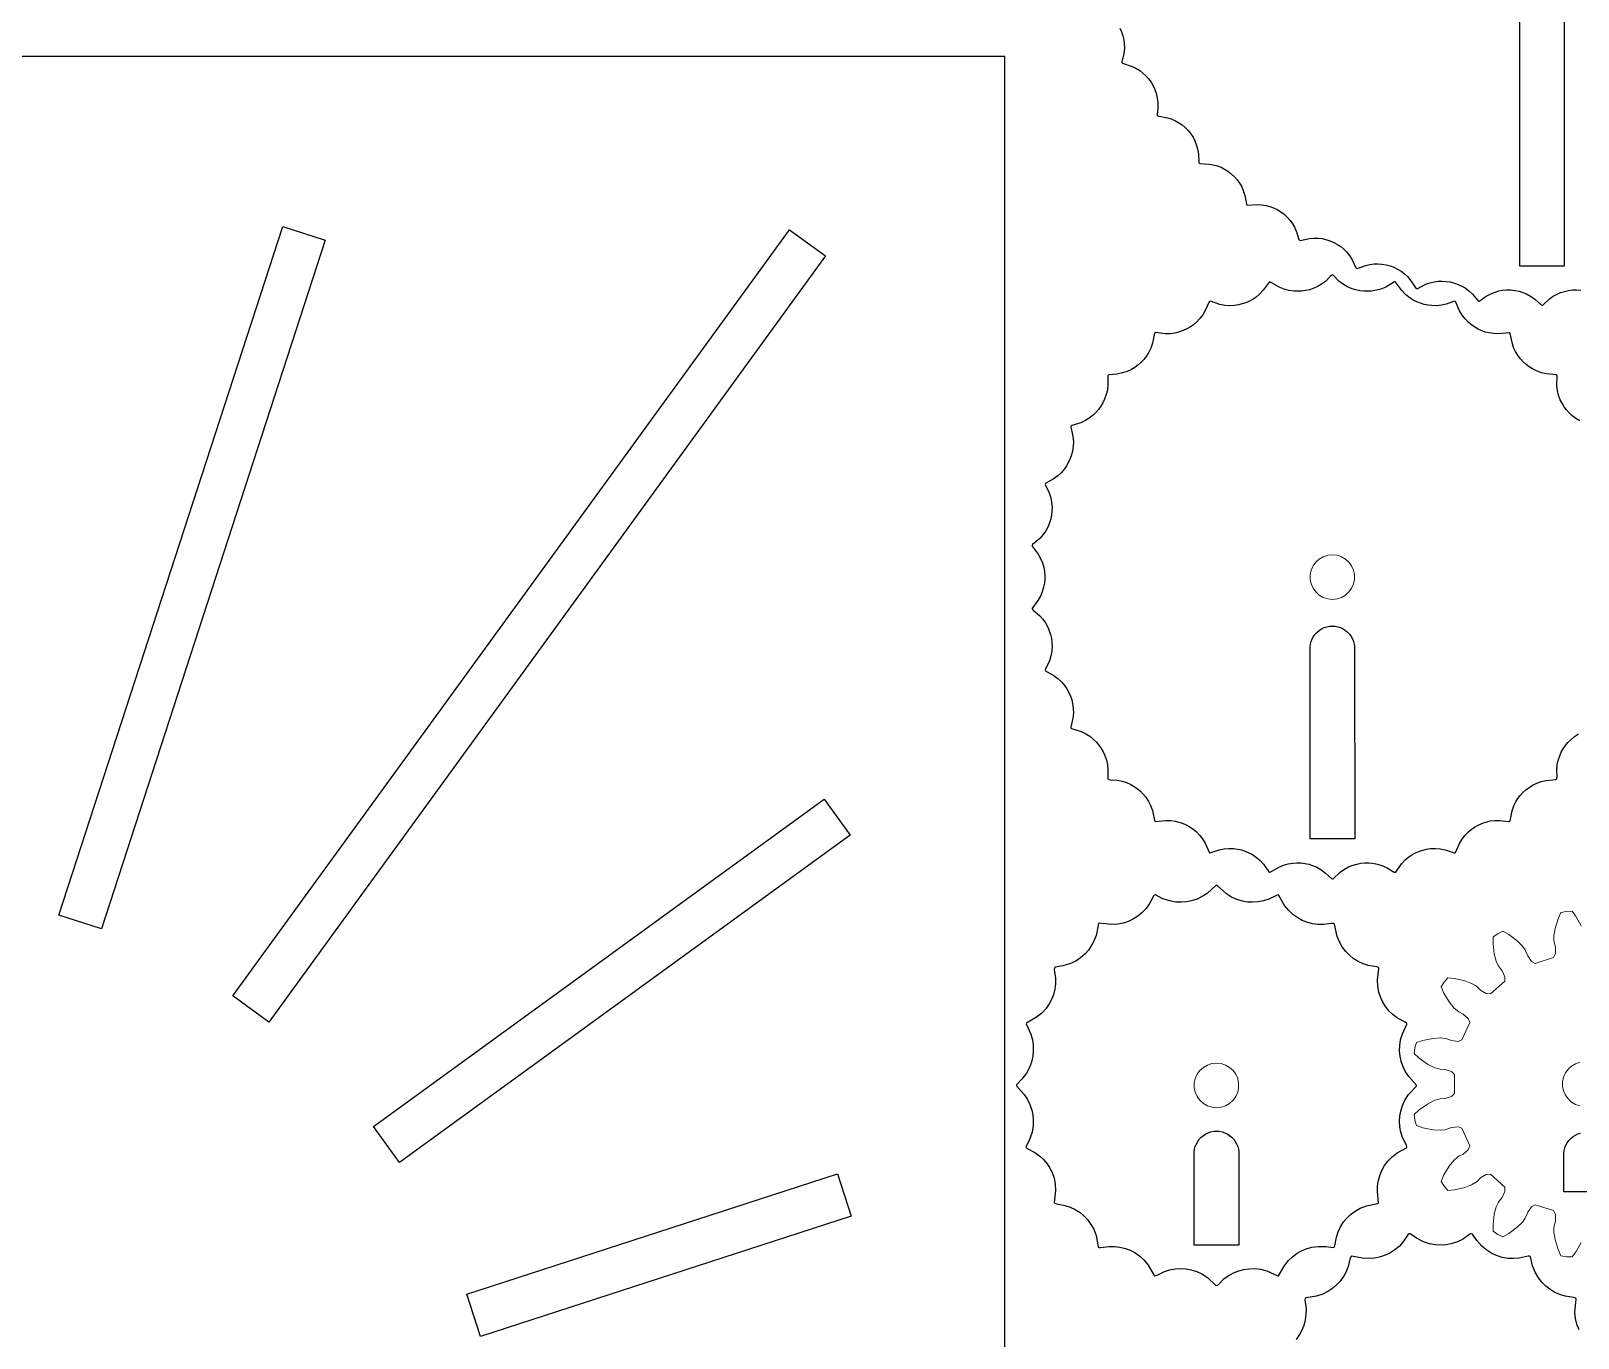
# Model space of a CAD drawing. Header units: centimetres. Extents: x 1 to 101, y 0 to 92.
# Drawn here: x 23.02 to 50.8, y 19.2 to 42.67 of the extents above; entities that cross this region are included whole.
import ezdxf

# ---------------------------------------------------------------- set-up
doc = ezdxf.new("R2010")
doc.units = ezdxf.units.CM
doc.layers.get('0').update_dxf_attribs({"lineweight": 25, "true_color": 0xffffff})
doc.layers.add('OpenJsCad', color=7, linetype='Continuous', lineweight=5, true_color=0xffffff)

msp = doc.modelspace()

# ---------------------------------------------------------------- linework, layer by layer
for p, q in [((49.75, 38.446), (49.751, 45.152)), ((50.549, 45.152), (50.55, 38.446)), ((42.571, 42.719), (42.601, 42.65)), ((42.601, 42.65), (42.625, 42.58)), ((42.625, 42.58), (42.641, 42.51)), ((42.641, 42.51), (42.651, 42.442)), ((42.645, 42.265), (42.61, 42.112)), ((42.653, 42.357), (42.645, 42.265)), ((42.651, 42.442), (42.653, 42.357)), ((40.508, 42.211), (0.508, 42.211)), ((40.508, 12.211), (40.508, 42.211)), ((42.61, 42.112), (42.613, 42.097)), ((42.613, 42.097), (42.622, 42.087)), ((42.622, 42.087), (42.791, 42.031)), ((42.791, 42.031), (42.859, 41.999)), ((42.859, 41.999), (42.931, 41.955)), ((42.931, 41.955), (42.985, 41.913)), ((42.985, 41.913), (43.038, 41.864)), ((43.038, 41.864), (43.087, 41.808)), ((43.087, 41.808), (43.131, 41.748)), ((43.131, 41.748), (43.169, 41.684)), ((43.169, 41.684), (43.2, 41.617)), ((43.2, 41.617), (43.224, 41.55)), ((43.224, 41.55), (43.244, 41.463)), ((43.244, 41.463), (43.254, 41.382)), ((43.252, 41.28), (43.241, 41.167)), ((43.241, 41.167), (43.244, 41.152)), ((43.244, 41.152), (43.253, 41.143)), ((43.254, 41.382), (43.252, 41.28)), ((43.253, 41.143), (43.424, 41.11)), ((43.424, 41.11), (43.495, 41.088)), ((43.495, 41.088), (43.572, 41.054)), ((43.572, 41.054), (43.631, 41.021)), ((43.631, 41.021), (43.69, 40.98)), ((43.69, 40.98), (43.746, 40.932)), ((43.746, 40.932), (43.798, 40.879)), ((43.798, 40.879), (43.845, 40.82)), ((43.845, 40.82), (43.885, 40.759)), ((43.885, 40.759), (43.918, 40.695)), ((43.918, 40.695), (43.944, 40.632)), ((43.944, 40.632), (43.968, 40.551)), ((43.968, 40.551), (43.983, 40.461)), ((43.983, 40.461), (43.99, 40.307)), ((43.99, 40.307), (43.996, 40.294)), ((43.996, 40.294), (44.008, 40.287)), ((44.008, 40.287), (44.172, 40.279)), ((44.172, 40.279), (44.244, 40.267)), ((44.244, 40.267), (44.325, 40.245)), ((44.325, 40.245), (44.388, 40.22)), ((44.388, 40.22), (44.451, 40.188)), ((44.451, 40.188), (44.513, 40.149)), ((44.513, 40.149), (44.572, 40.103)), ((44.572, 40.103), (44.627, 40.052)), ((44.627, 40.052), (44.675, 39.997)), ((44.675, 39.997), (44.718, 39.938)), ((44.718, 39.938), (44.753, 39.879)), ((44.753, 39.879), (44.788, 39.802)), ((44.788, 39.802), (44.816, 39.713)), ((44.816, 39.713), (44.843, 39.557)), ((44.843, 39.557), (44.85, 39.544)), ((44.85, 39.544), (44.862, 39.538)), ((44.862, 39.538), (45.039, 39.551)), ((45.039, 39.551), (45.114, 39.548)), ((45.114, 39.548), (45.198, 39.534)), ((45.198, 39.534), (45.264, 39.517)), ((45.264, 39.517), (45.331, 39.492)), ((45.331, 39.492), (45.397, 39.46)), ((45.397, 39.46), (45.461, 39.421)), ((45.461, 39.421), (45.521, 39.376)), ((45.521, 39.376), (45.575, 39.326)), ((45.575, 39.326), (45.623, 39.274)), ((45.623, 39.274), (45.664, 39.219)), ((45.664, 39.219), (45.707, 39.147)), ((23.527, 26.796), (27.544, 39.16)), ((28.305, 38.913), (24.288, 26.549)), ((26.65, 25.345), (36.642, 39.099)), ((27.544, 39.16), (28.305, 38.913)), ((36.642, 39.099), (37.29, 38.628)), ((45.707, 39.147), (45.744, 39.064)), ((45.744, 39.064), (45.786, 38.925)), ((45.786, 38.925), (45.795, 38.913)), ((45.795, 38.913), (45.807, 38.907)), ((45.807, 38.907), (45.976, 38.942)), ((45.976, 38.942), (46.05, 38.949)), ((46.05, 38.949), (46.134, 38.948)), ((46.134, 38.948), (46.202, 38.94)), ((46.202, 38.94), (46.271, 38.925)), ((46.271, 38.925), (46.341, 38.902)), ((46.341, 38.902), (46.41, 38.873)), ((37.29, 38.628), (27.297, 24.875)), ((46.41, 38.873), (46.476, 38.837)), ((46.476, 38.837), (46.537, 38.796)), ((46.537, 38.796), (46.592, 38.75)), ((46.592, 38.75), (46.64, 38.702)), ((46.64, 38.702), (46.693, 38.636)), ((46.693, 38.636), (46.742, 38.558)), ((46.742, 38.558), (46.807, 38.417)), ((46.807, 38.417), (46.818, 38.408)), ((46.818, 38.408), (46.832, 38.405)), ((46.832, 38.405), (46.986, 38.46)), ((46.986, 38.46), (47.057, 38.477)), ((47.057, 38.477), (47.139, 38.487)), ((47.139, 38.487), (47.207, 38.489)), ((47.207, 38.489), (47.277, 38.484)), ((47.277, 38.484), (47.35, 38.472)), ((47.35, 38.472), (47.422, 38.452)), ((47.422, 38.452), (47.492, 38.426)), ((47.492, 38.426), (47.558, 38.394)), ((47.558, 38.394), (47.62, 38.356)), ((47.62, 38.356), (47.675, 38.315)), ((50.55, 38.446), (49.75, 38.446)), ((45.251, 38.159), (45.145, 38.012)), ((45.263, 38.164), (45.251, 38.159)), ((45.277, 38.161), (45.263, 38.164)), ((45.434, 38.068), (45.277, 38.161)), ((45.521, 38.033), (45.434, 38.068)), ((46.12, 38.079), (46.04, 38.044)), ((46.19, 38.12), (46.12, 38.079)), ((46.261, 38.173), (46.19, 38.12)), ((46.349, 38.258), (46.261, 38.173)), ((46.379, 38.281), (46.349, 38.258)), ((46.392, 38.281), (46.379, 38.281)), ((46.405, 38.275), (46.392, 38.281)), ((46.505, 38.179), (46.405, 38.275)), ((46.589, 38.116), (46.505, 38.179)), ((46.66, 38.076), (46.589, 38.116)), ((46.741, 38.041), (46.66, 38.076)), ((47.344, 38.071), (47.259, 38.035)), ((47.503, 38.163), (47.344, 38.071)), ((47.516, 38.163), (47.503, 38.163)), ((47.527, 38.155), (47.516, 38.163)), ((47.632, 38.007), (47.527, 38.155)), ((47.675, 38.315), (47.737, 38.257)), ((47.737, 38.257), (47.797, 38.185)), ((47.797, 38.185), (47.883, 38.051)), ((47.883, 38.051), (47.895, 38.042)), ((47.908, 38.041), (48.065, 38.12)), ((48.065, 38.12), (48.135, 38.145)), ((48.135, 38.145), (48.217, 38.165)), ((48.217, 38.165), (48.285, 38.174)), ((48.285, 38.174), (48.357, 38.177)), ((48.357, 38.177), (48.43, 38.173)), ((48.43, 38.173), (48.504, 38.162)), ((48.504, 38.162), (48.577, 38.143)), ((48.577, 38.143), (48.646, 38.119)), ((48.646, 38.119), (48.711, 38.088)), ((48.711, 38.088), (48.769, 38.054)), ((48.769, 38.054), (48.837, 38.004)), ((44.173, 37.806), (44.106, 37.649)), ((44.184, 37.814), (44.173, 37.806)), ((44.198, 37.815), (44.184, 37.814)), ((44.365, 37.759), (44.198, 37.815)), ((44.836, 37.79), (44.768, 37.767)), ((44.901, 37.819), (44.836, 37.79)), ((44.962, 37.853), (44.901, 37.819)), ((45.017, 37.891), (44.962, 37.853)), ((45.081, 37.944), (45.017, 37.891)), ((45.145, 38.012), (45.081, 37.944)), ((45.603, 38.011), (45.521, 38.033)), ((45.692, 37.997), (45.603, 38.011)), ((45.762, 37.994), (45.692, 37.997)), ((45.834, 37.997), (45.762, 37.994)), ((45.905, 38.007), (45.834, 37.997)), ((45.974, 38.022), (45.905, 38.007)), ((46.04, 38.044), (45.974, 38.022)), ((46.807, 38.02), (46.741, 38.041)), ((46.877, 38.005), (46.807, 38.02)), ((46.948, 37.996), (46.877, 38.005)), ((47.019, 37.994), (46.948, 37.996)), ((47.09, 37.998), (47.019, 37.994)), ((47.178, 38.013), (47.09, 37.998)), ((47.259, 38.035), (47.178, 38.013)), ((47.697, 37.939), (47.632, 38.007)), ((47.762, 37.886), (47.697, 37.939)), ((47.838, 37.837), (47.762, 37.886)), ((47.901, 37.805), (47.838, 37.837)), ((47.895, 38.042), (47.908, 38.041)), ((47.967, 37.779), (47.901, 37.805)), ((48.036, 37.758), (47.967, 37.779)), ((48.545, 37.807), (48.429, 37.765)), ((48.582, 37.815), (48.545, 37.807)), ((48.594, 37.811), (48.582, 37.815)), ((48.604, 37.8), (48.594, 37.811)), ((48.67, 37.644), (48.604, 37.8)), ((48.837, 38.004), (48.903, 37.941)), ((48.903, 37.941), (48.996, 37.828)), ((48.996, 37.828), (49.009, 37.82)), ((49.009, 37.82), (49.023, 37.819)), ((49.023, 37.819), (49.057, 37.839)), ((49.057, 37.839), (49.15, 37.907)), ((49.15, 37.907), (49.229, 37.95)), ((49.229, 37.95), (49.307, 37.981)), ((49.307, 37.981), (49.373, 38)), ((49.373, 38), (49.443, 38.013)), ((49.443, 38.013), (49.516, 38.019)), ((49.516, 38.019), (49.59, 38.018)), ((49.59, 38.018), (49.665, 38.011)), ((49.665, 38.011), (49.737, 37.996)), ((49.737, 37.996), (49.806, 37.975)), ((49.806, 37.975), (49.869, 37.949)), ((49.869, 37.949), (49.944, 37.909)), ((49.944, 37.909), (50.019, 37.855)), ((50.019, 37.855), (50.134, 37.75)), ((50.163, 37.748), (50.287, 37.861)), ((50.287, 37.861), (50.348, 37.904)), ((50.348, 37.904), (50.421, 37.945)), ((50.421, 37.945), (50.484, 37.971)), ((50.484, 37.971), (50.552, 37.993)), ((50.552, 37.993), (50.623, 38.009)), ((50.623, 38.009), (50.698, 38.018)), ((50.698, 38.018), (50.772, 38.019)), ((50.772, 38.019), (50.846, 38.014)), ((44.01, 37.505), (43.948, 37.441)), ((44.06, 37.571), (44.01, 37.505)), ((44.106, 37.649), (44.06, 37.571)), ((44.456, 37.741), (44.365, 37.759)), ((44.54, 37.735), (44.456, 37.741)), ((44.629, 37.739), (44.54, 37.735)), ((44.699, 37.75), (44.629, 37.739)), ((44.768, 37.767), (44.699, 37.75)), ((48.106, 37.744), (48.036, 37.758)), ((48.175, 37.737), (48.106, 37.744)), ((48.263, 37.736), (48.175, 37.737)), ((48.343, 37.745), (48.263, 37.736)), ((48.429, 37.765), (48.343, 37.745)), ((48.717, 37.565), (48.67, 37.644)), ((48.768, 37.499), (48.717, 37.565)), ((48.831, 37.435), (48.768, 37.499)), ((50.134, 37.75), (50.15, 37.745)), ((50.15, 37.745), (50.163, 37.748)), ((43.196, 37.24), (43.159, 37.063)), ((43.205, 37.249), (43.196, 37.24)), ((43.219, 37.252), (43.205, 37.249)), ((43.384, 37.232), (43.219, 37.252)), ((43.476, 37.233), (43.384, 37.232)), ((43.558, 37.243), (43.476, 37.233)), ((43.644, 37.264), (43.558, 37.243)), ((43.71, 37.288), (43.644, 37.264)), ((43.775, 37.318), (43.71, 37.288)), ((43.837, 37.354), (43.775, 37.318)), ((43.895, 37.395), (43.837, 37.354)), ((43.948, 37.441), (43.895, 37.395)), ((48.885, 37.39), (48.831, 37.435)), ((48.944, 37.349), (48.885, 37.39)), ((49.006, 37.314), (48.944, 37.349)), ((49.071, 37.285), (49.006, 37.314)), ((49.137, 37.262), (49.071, 37.285)), ((49.202, 37.246), (49.137, 37.262)), ((49.285, 37.234), (49.202, 37.246)), ((49.378, 37.231), (49.285, 37.234)), ((49.561, 37.251), (49.378, 37.231)), ((49.573, 37.246), (49.561, 37.251)), ((49.581, 37.234), (49.573, 37.246)), ((49.612, 37.073), (49.581, 37.234)), ((43.129, 36.976), (43.092, 36.901)), ((43.159, 37.063), (43.129, 36.976)), ((49.64, 36.988), (49.612, 37.073)), ((49.674, 36.913), (49.64, 36.988)), ((42.897, 36.671), (42.84, 36.629)), ((42.951, 36.718), (42.897, 36.671)), ((43.001, 36.77), (42.951, 36.718)), ((43.044, 36.825), (43.001, 36.77)), ((43.092, 36.901), (43.044, 36.825)), ((49.721, 36.837), (49.674, 36.913)), ((49.763, 36.782), (49.721, 36.837)), ((49.811, 36.729), (49.763, 36.782)), ((49.864, 36.681), (49.811, 36.729)), ((49.921, 36.637), (49.864, 36.681)), ((42.361, 36.49), (42.355, 36.479)), ((42.355, 36.479), (42.357, 36.309)), ((42.373, 36.497), (42.361, 36.49)), ((42.519, 36.509), (42.373, 36.497)), ((42.622, 36.529), (42.519, 36.509)), ((42.7, 36.556), (42.622, 36.529)), ((42.78, 36.593), (42.7, 36.556)), ((42.84, 36.629), (42.78, 36.593)), ((49.98, 36.6), (49.921, 36.637)), ((50.061, 36.561), (49.98, 36.6)), ((50.139, 36.533), (50.061, 36.561)), ((50.228, 36.513), (50.139, 36.533)), ((50.406, 36.495), (50.228, 36.513)), ((50.415, 36.486), (50.406, 36.495)), ((50.42, 36.472), (50.415, 36.486)), ((50.417, 36.303), (50.42, 36.472)), ((42.328, 36.139), (42.298, 36.055)), ((42.347, 36.219), (42.328, 36.139)), ((42.357, 36.309), (42.347, 36.219)), ((50.428, 36.212), (50.417, 36.303)), ((50.447, 36.132), (50.428, 36.212)), ((50.478, 36.048), (50.447, 36.132)), ((42.19, 35.872), (42.143, 35.818)), ((42.232, 35.931), (42.19, 35.872)), ((42.269, 35.992), (42.232, 35.931)), ((42.298, 36.055), (42.269, 35.992)), ((50.509, 35.985), (50.478, 36.048)), ((50.546, 35.923), (50.509, 35.985)), ((50.588, 35.866), (50.546, 35.923)), ((50.636, 35.812), (50.588, 35.866)), ((41.697, 35.576), (41.692, 35.564)), ((41.692, 35.564), (41.73, 35.389)), ((41.708, 35.585), (41.697, 35.576)), ((41.869, 35.634), (41.708, 35.585)), ((41.952, 35.672), (41.869, 35.634)), ((42.023, 35.715), (41.952, 35.672)), ((42.093, 35.77), (42.023, 35.715)), ((42.143, 35.818), (42.093, 35.77)), ((50.686, 35.764), (50.636, 35.812)), ((50.757, 35.711), (50.686, 35.764)), ((50.828, 35.668), (50.757, 35.711)), ((41.73, 35.389), (41.738, 35.297)), ((41.738, 35.297), (41.735, 35.214)), ((41.705, 35.057), (41.681, 34.99)), ((41.722, 35.125), (41.705, 35.057)), ((41.735, 35.214), (41.722, 35.125)), ((41.518, 34.738), (41.458, 34.683)), ((41.576, 34.805), (41.518, 34.738)), ((41.616, 34.863), (41.576, 34.805)), ((41.652, 34.924), (41.616, 34.863)), ((41.681, 34.99), (41.652, 34.924)), ((41.234, 34.54), (41.233, 34.527)), ((41.233, 34.527), (41.303, 34.374)), ((41.243, 34.551), (41.234, 34.54)), ((41.372, 34.621), (41.243, 34.551)), ((41.458, 34.683), (41.372, 34.621)), ((41.303, 34.374), (41.331, 34.288)), ((41.331, 34.288), (41.347, 34.207)), ((41.347, 34.207), (41.354, 34.119)), ((41.33, 33.908), (41.309, 33.839)), ((41.344, 33.978), (41.33, 33.908)), ((41.352, 34.049), (41.344, 33.978)), ((41.354, 34.119), (41.352, 34.049)), ((41.194, 33.627), (41.134, 33.558)), ((41.241, 33.695), (41.194, 33.627)), ((41.283, 33.774), (41.241, 33.695)), ((41.309, 33.839), (41.283, 33.774)), ((41.006, 33.447), (40.999, 33.434)), ((40.999, 33.434), (40.999, 33.422)), ((40.999, 33.422), (41.104, 33.278)), ((41.134, 33.558), (41.006, 33.447)), ((41.104, 33.278), (41.149, 33.197)), ((41.149, 33.197), (41.181, 33.121)), ((41.181, 33.121), (41.205, 33.035)), ((41.205, 33.035), (41.217, 32.966)), ((41.223, 32.823), (41.216, 32.752)), ((41.217, 32.966), (41.223, 32.894)), ((41.223, 32.894), (41.223, 32.823)), ((41.145, 32.522), (41.1, 32.444)), ((41.178, 32.598), (41.145, 32.522)), ((41.203, 32.683), (41.178, 32.598)), ((41.216, 32.752), (41.203, 32.683)), ((41.002, 32.314), (40.999, 32.304)), ((40.999, 32.304), (41, 32.292)), ((41, 32.292), (41.018, 32.27)), ((41.1, 32.444), (41.002, 32.314)), ((41.018, 32.27), (41.127, 32.177)), ((41.127, 32.177), (41.188, 32.11)), ((41.188, 32.11), (41.235, 32.043)), ((41.235, 32.043), (41.278, 31.965)), ((41.278, 31.965), (41.305, 31.901)), ((46.194, 31.935), (46.24, 31.956)), ((46.24, 31.956), (46.287, 31.971)), ((46.287, 31.971), (46.337, 31.981)), ((46.337, 31.981), (46.387, 31.984)), ((46.387, 31.984), (46.437, 31.981)), ((46.437, 31.981), (46.486, 31.971)), ((46.486, 31.971), (46.534, 31.956)), ((46.534, 31.956), (46.58, 31.935)), ((41.305, 31.901), (41.327, 31.833)), ((41.327, 31.833), (41.342, 31.763)), ((41.342, 31.763), (41.351, 31.692)), ((41.351, 31.692), (41.354, 31.622)), ((45.994, 31.659), (46.006, 31.708)), ((46.006, 31.708), (46.025, 31.754)), ((46.025, 31.754), (46.049, 31.798)), ((46.049, 31.798), (46.079, 31.839)), ((46.079, 31.839), (46.113, 31.876)), ((46.113, 31.876), (46.152, 31.908)), ((46.152, 31.908), (46.194, 31.935)), ((46.58, 31.935), (46.622, 31.908)), ((46.622, 31.908), (46.661, 31.876)), ((46.661, 31.876), (46.695, 31.839)), ((46.695, 31.839), (46.725, 31.798)), ((46.725, 31.798), (46.749, 31.754)), ((46.749, 31.754), (46.767, 31.708)), ((46.767, 31.708), (46.78, 31.659)), ((41.333, 31.451), (41.306, 31.363)), ((41.348, 31.533), (41.333, 31.451)), ((41.354, 31.622), (41.348, 31.533)), ((45.987, 28.164), (45.988, 31.609)), ((45.988, 31.609), (45.994, 31.659)), ((46.78, 31.659), (46.786, 31.609)), ((46.786, 31.609), (46.787, 28.164)), ((41.235, 31.209), (41.233, 31.194)), ((41.233, 31.194), (41.238, 31.182)), ((41.306, 31.363), (41.235, 31.209)), ((41.238, 31.182), (41.392, 31.094)), ((41.392, 31.094), (41.465, 31.04)), ((41.465, 31.04), (41.525, 30.983)), ((41.525, 30.983), (41.583, 30.914)), ((41.583, 30.914), (41.622, 30.856)), ((41.622, 30.856), (41.656, 30.794)), ((41.656, 30.794), (41.685, 30.728)), ((41.685, 30.728), (41.708, 30.66)), ((41.708, 30.66), (41.724, 30.593)), ((41.724, 30.593), (41.736, 30.504)), ((41.728, 30.332), (41.691, 30.171)), ((41.737, 30.422), (41.728, 30.332)), ((41.736, 30.504), (41.737, 30.422)), ((41.691, 30.171), (41.693, 30.157)), ((41.693, 30.157), (41.702, 30.147)), ((41.702, 30.147), (41.876, 30.092)), ((41.876, 30.092), (41.96, 30.052)), ((41.96, 30.052), (42.031, 30.007)), ((42.031, 30.007), (42.101, 29.951)), ((50.666, 29.945), (50.736, 30.003)), ((50.736, 30.003), (50.807, 30.048)), ((42.101, 29.951), (42.151, 29.902)), ((42.151, 29.902), (42.197, 29.847)), ((42.197, 29.847), (42.238, 29.788)), ((42.238, 29.788), (42.273, 29.726)), ((42.273, 29.726), (42.302, 29.663)), ((50.468, 29.656), (50.496, 29.719)), ((50.496, 29.719), (50.53, 29.781)), ((50.53, 29.781), (50.571, 29.84)), ((50.571, 29.84), (50.616, 29.895)), ((50.616, 29.895), (50.666, 29.945)), ((42.302, 29.663), (42.331, 29.58)), ((42.331, 29.58), (42.348, 29.5)), ((42.348, 29.5), (42.357, 29.395)), ((50.416, 29.405), (50.424, 29.493)), ((50.424, 29.493), (50.44, 29.572)), ((50.44, 29.572), (50.468, 29.656)), ((42.357, 29.395), (42.353, 29.257)), ((42.353, 29.257), (42.357, 29.243)), ((42.357, 29.243), (42.366, 29.234)), ((42.366, 29.234), (42.395, 29.227)), ((42.395, 29.227), (42.526, 29.218)), ((42.526, 29.218), (42.612, 29.201)), ((42.612, 29.201), (42.689, 29.177)), ((42.689, 29.177), (42.769, 29.141)), ((49.977, 29.126), (50.057, 29.166)), ((50.057, 29.166), (50.135, 29.194)), ((50.135, 29.194), (50.225, 29.215)), ((50.225, 29.215), (50.395, 29.23)), ((50.395, 29.23), (50.409, 29.235)), ((50.409, 29.235), (50.417, 29.245)), ((50.42, 29.283), (50.416, 29.405)), ((50.417, 29.245), (50.42, 29.283)), ((42.769, 29.141), (42.829, 29.106)), ((42.829, 29.106), (42.887, 29.065)), ((42.887, 29.065), (42.942, 29.019)), ((42.942, 29.019), (42.992, 28.968)), ((42.992, 28.968), (43.037, 28.913)), ((43.037, 28.913), (43.086, 28.837)), ((49.683, 28.831), (49.718, 28.887)), ((49.718, 28.887), (49.76, 28.943)), ((49.76, 28.943), (49.808, 28.996)), ((49.808, 28.996), (49.861, 29.045)), ((49.861, 29.045), (49.917, 29.088)), ((49.917, 29.088), (49.977, 29.126)), ((29.172, 23), (37.262, 28.878)), ((37.262, 28.878), (37.732, 28.231)), ((43.086, 28.837), (43.124, 28.762)), ((43.124, 28.762), (43.156, 28.674)), ((43.156, 28.674), (43.192, 28.495)), ((49.578, 28.489), (49.615, 28.668)), ((49.615, 28.668), (49.646, 28.755)), ((49.646, 28.755), (49.683, 28.831)), ((43.192, 28.495), (43.2, 28.483)), ((43.2, 28.483), (43.211, 28.477)), ((43.211, 28.477), (43.392, 28.497)), ((43.392, 28.497), (43.484, 28.495)), ((43.484, 28.495), (43.567, 28.483)), ((43.567, 28.483), (43.632, 28.467)), ((43.632, 28.467), (43.698, 28.445)), ((43.698, 28.445), (43.763, 28.416)), ((43.763, 28.416), (43.826, 28.381)), ((43.826, 28.381), (43.885, 28.341)), ((43.885, 28.341), (43.939, 28.296)), ((48.828, 28.29), (48.881, 28.335)), ((48.881, 28.335), (48.94, 28.376)), ((48.94, 28.376), (49.002, 28.412)), ((49.002, 28.412), (49.067, 28.442)), ((49.067, 28.442), (49.133, 28.465)), ((49.133, 28.465), (49.219, 28.486)), ((49.219, 28.486), (49.301, 28.496)), ((49.301, 28.496), (49.392, 28.496)), ((49.392, 28.496), (49.555, 28.476)), ((49.555, 28.476), (49.569, 28.479)), ((49.569, 28.479), (49.578, 28.489)), ((37.732, 28.231), (29.642, 22.353)), ((43.939, 28.296), (44.002, 28.232)), ((44.002, 28.232), (44.054, 28.166)), ((44.054, 28.166), (44.102, 28.087)), ((44.102, 28.087), (44.172, 27.924)), ((46.787, 28.164), (45.987, 28.164)), ((48.597, 27.919), (48.669, 28.081)), ((48.669, 28.081), (48.715, 28.16)), ((48.715, 28.16), (48.766, 28.226)), ((48.766, 28.226), (48.828, 28.29)), ((44.172, 27.924), (44.182, 27.915)), ((44.182, 27.915), (44.195, 27.912)), ((44.195, 27.912), (44.357, 27.967)), ((44.357, 27.967), (44.446, 27.985)), ((44.446, 27.985), (44.528, 27.992)), ((44.528, 27.992), (44.617, 27.99)), ((44.617, 27.99), (44.686, 27.981)), ((44.686, 27.981), (44.756, 27.965)), ((44.756, 27.965), (44.824, 27.943)), ((44.824, 27.943), (44.89, 27.915)), ((44.89, 27.915), (44.951, 27.882)), ((44.951, 27.882), (45.025, 27.831)), ((45.025, 27.831), (45.088, 27.777)), ((45.088, 27.777), (45.15, 27.71)), ((47.63, 27.719), (47.694, 27.786)), ((47.694, 27.786), (47.759, 27.84)), ((47.759, 27.84), (47.815, 27.877)), ((47.815, 27.877), (47.876, 27.911)), ((47.876, 27.911), (47.941, 27.94)), ((47.941, 27.94), (48.009, 27.962)), ((48.009, 27.962), (48.078, 27.979)), ((48.078, 27.979), (48.148, 27.989)), ((48.148, 27.989), (48.237, 27.993)), ((48.237, 27.993), (48.32, 27.986)), ((48.32, 27.986), (48.411, 27.969)), ((48.411, 27.969), (48.571, 27.913)), ((48.571, 27.913), (48.586, 27.913)), ((48.586, 27.913), (48.597, 27.919)), ((45.15, 27.71), (45.245, 27.574)), ((45.245, 27.574), (45.257, 27.565)), ((45.257, 27.565), (45.27, 27.564)), ((45.27, 27.564), (45.426, 27.655)), ((45.426, 27.655), (45.511, 27.691)), ((45.511, 27.691), (45.591, 27.715)), ((45.591, 27.715), (45.679, 27.73)), ((45.679, 27.73), (45.749, 27.734)), ((45.749, 27.734), (45.821, 27.732)), ((45.821, 27.732), (45.892, 27.724)), ((45.892, 27.724), (45.962, 27.709)), ((45.962, 27.709), (46.029, 27.689)), ((46.029, 27.689), (46.11, 27.654)), ((46.11, 27.654), (46.181, 27.614)), ((46.181, 27.614), (46.266, 27.551)), ((46.266, 27.551), (46.372, 27.451)), ((46.4, 27.45), (46.527, 27.568)), ((46.527, 27.568), (46.602, 27.621)), ((46.602, 27.621), (46.675, 27.66)), ((46.675, 27.66), (46.758, 27.693)), ((46.758, 27.693), (46.826, 27.713)), ((46.826, 27.713), (46.896, 27.726)), ((46.896, 27.726), (46.967, 27.733)), ((46.967, 27.733), (47.039, 27.734)), ((47.039, 27.734), (47.108, 27.728)), ((47.108, 27.728), (47.196, 27.711)), ((47.196, 27.711), (47.274, 27.687)), ((47.274, 27.687), (47.357, 27.651)), ((47.357, 27.651), (47.497, 27.566)), ((47.497, 27.566), (47.511, 27.564)), ((47.511, 27.564), (47.523, 27.569)), ((47.523, 27.569), (47.63, 27.719)), ((44.301, 27.332), (44.139, 27.186)), ((44.318, 27.329), (44.301, 27.332)), ((44.485, 27.177), (44.318, 27.329)), ((46.372, 27.451), (46.387, 27.446)), ((46.387, 27.446), (46.4, 27.45)), ((43.1, 26.994), (43.042, 26.913)), ((43.174, 27.134), (43.1, 26.994)), ((43.193, 27.155), (43.174, 27.134)), ((43.209, 27.157), (43.193, 27.155)), ((43.334, 27.095), (43.209, 27.157)), ((43.463, 27.05), (43.334, 27.095)), ((43.575, 27.03), (43.463, 27.05)), ((43.68, 27.026), (43.575, 27.03)), ((43.771, 27.034), (43.68, 27.026)), ((43.86, 27.052), (43.771, 27.034)), ((43.961, 27.085), (43.86, 27.052)), ((44.052, 27.129), (43.961, 27.085)), ((44.139, 27.186), (44.052, 27.129)), ((44.576, 27.12), (44.485, 27.177)), ((44.669, 27.078), (44.576, 27.12)), ((44.771, 27.047), (44.669, 27.078)), ((44.861, 27.031), (44.771, 27.047)), ((44.951, 27.026), (44.861, 27.031)), ((45.056, 27.032), (44.951, 27.026)), ((45.151, 27.05), (45.056, 27.032)), ((45.245, 27.081), (45.151, 27.05)), ((45.386, 27.151), (45.245, 27.081)), ((45.414, 27.157), (45.386, 27.151)), ((45.428, 27.149), (45.414, 27.157)), ((45.527, 26.97), (45.428, 27.149)), ((45.603, 26.877), (45.527, 26.97)), ((24.288, 26.549), (23.527, 26.796)), ((42.737, 26.688), (42.635, 26.653)), ((42.818, 26.728), (42.737, 26.688)), ((42.895, 26.776), (42.818, 26.728)), ((42.975, 26.843), (42.895, 26.776)), ((43.042, 26.913), (42.975, 26.843)), ((45.677, 26.808), (45.603, 26.877)), ((45.764, 26.746), (45.677, 26.808)), ((45.844, 26.702), (45.764, 26.746)), ((45.928, 26.668), (45.844, 26.702)), ((46.029, 26.641), (45.928, 26.668)), ((42.144, 26.429), (42.107, 26.33)), ((42.19, 26.643), (42.144, 26.429)), ((42.205, 26.65), (42.19, 26.643)), ((42.414, 26.626), (42.205, 26.65)), ((42.535, 26.633), (42.414, 26.626)), ((42.635, 26.653), (42.535, 26.633)), ((46.126, 26.628), (46.029, 26.641)), ((46.226, 26.627), (46.126, 26.628)), ((46.373, 26.648), (46.226, 26.627)), ((46.415, 26.648), (46.373, 26.648)), ((46.426, 26.636), (46.415, 26.648)), ((46.473, 26.414), (46.426, 26.636)), ((46.513, 26.314), (46.473, 26.414)), ((42.008, 26.169), (41.948, 26.102)), ((42.059, 26.242), (42.008, 26.169)), ((42.107, 26.33), (42.059, 26.242)), ((46.563, 26.226), (46.513, 26.314)), ((46.628, 26.14), (46.563, 26.226)), ((46.692, 26.075), (46.628, 26.14)), ((41.397, 25.848), (41.395, 25.819)), ((41.409, 25.859), (41.397, 25.848)), ((41.546, 25.883), (41.409, 25.859)), ((41.676, 25.921), (41.546, 25.883)), ((41.779, 25.971), (41.676, 25.921)), ((41.866, 26.03), (41.779, 25.971)), ((41.948, 26.102), (41.866, 26.03)), ((46.762, 26.018), (46.692, 26.075)), ((46.85, 25.962), (46.762, 26.018)), ((46.937, 25.921), (46.85, 25.962)), ((47.032, 25.891), (46.937, 25.921)), ((47.186, 25.865), (47.032, 25.891)), ((47.212, 25.853), (47.186, 25.865)), ((47.194, 25.634), (47.218, 25.837)), ((47.218, 25.837), (47.212, 25.853)), ((41.395, 25.819), (41.417, 25.662)), ((41.417, 25.562), (41.405, 25.466)), ((41.417, 25.662), (41.417, 25.562)), ((47.2, 25.514), (47.194, 25.634)), ((27.297, 24.875), (26.65, 25.345)), ((41.345, 25.281), (41.302, 25.201)), ((41.378, 25.365), (41.345, 25.281)), ((41.405, 25.466), (41.378, 25.365)), ((47.219, 25.414), (47.2, 25.514)), ((47.254, 25.313), (47.219, 25.414)), ((47.293, 25.231), (47.254, 25.313)), ((41.171, 25.038), (41.078, 24.962)), ((41.24, 25.113), (41.171, 25.038)), ((41.302, 25.201), (41.24, 25.113)), ((47.341, 25.154), (47.293, 25.231)), ((47.407, 25.073), (47.341, 25.154)), ((47.477, 25.006), (47.407, 25.073)), ((47.558, 24.946), (47.477, 25.006)), ((40.894, 24.859), (40.887, 24.844)), ((40.887, 24.844), (40.972, 24.656)), ((41.078, 24.962), (40.894, 24.859)), ((47.695, 24.875), (47.558, 24.946)), ((47.645, 24.667), (47.725, 24.837)), ((47.722, 24.853), (47.695, 24.875)), ((47.725, 24.837), (47.722, 24.853)), ((40.972, 24.656), (41.001, 24.557)), ((41.001, 24.557), (41.016, 24.459)), ((41.016, 24.459), (41.018, 24.353)), ((47.594, 24.351), (47.596, 24.457)), ((47.596, 24.457), (47.611, 24.556)), ((47.611, 24.556), (47.645, 24.667)), ((41.009, 24.263), (40.985, 24.156)), ((41.018, 24.353), (41.009, 24.263)), ((47.603, 24.261), (47.594, 24.351)), ((47.623, 24.172), (47.603, 24.261)), ((47.657, 24.072), (47.623, 24.172)), ((40.895, 23.958), (40.812, 23.85)), ((40.949, 24.058), (40.895, 23.958)), ((40.985, 24.156), (40.949, 24.058)), ((47.702, 23.983), (47.657, 24.072)), ((47.76, 23.897), (47.702, 23.983)), ((47.899, 23.744), (47.76, 23.897)), ((40.716, 23.751), (40.714, 23.748)), ((40.714, 23.748), (40.714, 23.732)), ((40.714, 23.732), (40.856, 23.575)), ((40.812, 23.85), (40.716, 23.751)), ((47.755, 23.574), (47.897, 23.728)), ((47.897, 23.728), (47.899, 23.744)), ((40.856, 23.575), (40.914, 23.488)), ((40.914, 23.488), (40.958, 23.398)), ((40.958, 23.398), (40.992, 23.297)), ((47.616, 23.278), (47.647, 23.38)), ((47.647, 23.38), (47.69, 23.473)), ((47.69, 23.473), (47.755, 23.574)), ((40.992, 23.297), (41.01, 23.208)), ((41.01, 23.208), (41.018, 23.118)), ((41.018, 23.118), (41.015, 23.012)), ((47.593, 23.098), (47.599, 23.189)), ((47.599, 22.994), (47.593, 23.098)), ((47.599, 23.189), (47.616, 23.278)), ((29.642, 22.353), (29.172, 23)), ((40.996, 22.9), (40.951, 22.77)), ((41.015, 23.012), (40.996, 22.9)), ((43.998, 22.773), (44.033, 22.809)), ((44.033, 22.809), (44.071, 22.841)), ((44.071, 22.841), (44.114, 22.868)), ((44.114, 22.868), (44.159, 22.89)), ((44.159, 22.89), (44.207, 22.905)), ((44.207, 22.905), (44.256, 22.915)), ((44.256, 22.915), (44.307, 22.918)), ((44.307, 22.918), (44.357, 22.915)), ((44.357, 22.915), (44.406, 22.905)), ((44.406, 22.905), (44.454, 22.89)), ((44.454, 22.89), (44.499, 22.868)), ((44.499, 22.868), (44.542, 22.841)), ((44.542, 22.841), (44.58, 22.809)), ((44.58, 22.809), (44.615, 22.773)), ((47.617, 22.898), (47.599, 22.994)), ((47.647, 22.803), (47.617, 22.898)), ((47.715, 22.665), (47.647, 22.803)), ((50.633, 22.751), (50.668, 22.788)), ((50.668, 22.788), (50.707, 22.82)), ((50.707, 22.82), (50.749, 22.847)), ((50.749, 22.847), (50.794, 22.868)), ((50.794, 22.868), (50.842, 22.884)), ((40.951, 22.77), (40.888, 22.643)), ((40.888, 22.643), (40.889, 22.626)), ((40.889, 22.626), (40.91, 22.607)), ((40.91, 22.607), (41.048, 22.535)), ((41.048, 22.535), (41.128, 22.477)), ((43.906, 20.872), (43.907, 22.543)), ((43.907, 22.543), (43.914, 22.593)), ((43.914, 22.593), (43.926, 22.641)), ((43.926, 22.641), (43.945, 22.688)), ((43.945, 22.688), (43.969, 22.732)), ((43.969, 22.732), (43.998, 22.773)), ((44.615, 22.773), (44.644, 22.732)), ((44.644, 22.732), (44.668, 22.688)), ((44.668, 22.688), (44.687, 22.641)), ((44.687, 22.641), (44.699, 22.593)), ((44.699, 22.593), (44.706, 22.543)), ((44.706, 22.543), (44.706, 20.872)), ((47.459, 22.456), (47.552, 22.527)), ((47.552, 22.527), (47.717, 22.617)), ((47.725, 22.632), (47.715, 22.665)), ((47.717, 22.617), (47.725, 22.632)), ((50.542, 22.521), (50.549, 22.571)), ((50.542, 21.83), (50.542, 22.521)), ((50.549, 22.571), (50.561, 22.62)), ((50.561, 22.62), (50.58, 22.667)), ((50.58, 22.667), (50.604, 22.711)), ((50.604, 22.711), (50.633, 22.751)), ((41.128, 22.477), (41.199, 22.411)), ((41.199, 22.411), (41.266, 22.331)), ((41.266, 22.331), (41.314, 22.255)), ((41.314, 22.255), (41.355, 22.174)), ((47.243, 22.138), (47.28, 22.222)), ((47.28, 22.222), (47.325, 22.3)), ((47.325, 22.3), (47.389, 22.385)), ((47.389, 22.385), (47.459, 22.456)), ((30.846, 19.991), (37.503, 22.154)), ((37.503, 22.154), (37.751, 21.393)), ((41.355, 22.174), (41.39, 22.072)), ((41.39, 22.072), (41.411, 21.972)), ((41.411, 21.972), (41.419, 21.851)), ((47.197, 21.939), (47.213, 22.037)), ((47.213, 22.037), (47.243, 22.138)), ((41.419, 21.851), (41.394, 21.638)), ((47.194, 21.836), (47.197, 21.939)), ((47.216, 21.631), (47.194, 21.836)), ((51.342, 21.83), (50.542, 21.83)), ((37.751, 21.393), (31.093, 19.23)), ((41.394, 21.638), (41.402, 21.623)), ((41.402, 21.623), (41.434, 21.611)), ((41.434, 21.611), (41.586, 21.585)), ((41.586, 21.585), (41.682, 21.554)), ((41.682, 21.554), (41.769, 21.512)), ((41.769, 21.512), (41.857, 21.455)), ((41.857, 21.455), (41.927, 21.397)), ((41.927, 21.397), (41.989, 21.331)), ((46.646, 21.357), (46.712, 21.42)), ((46.712, 21.42), (46.797, 21.484)), ((46.797, 21.484), (46.886, 21.534)), ((46.886, 21.534), (46.999, 21.578)), ((46.999, 21.578), (47.205, 21.619)), ((47.205, 21.619), (47.216, 21.631)), ((41.989, 21.331), (42.053, 21.245)), ((42.053, 21.245), (42.103, 21.156)), ((42.103, 21.156), (42.146, 21.044)), ((46.459, 21.017), (46.49, 21.111)), ((46.49, 21.111), (46.532, 21.199)), ((46.532, 21.199), (46.588, 21.287)), ((46.588, 21.287), (46.646, 21.357)), ((42.146, 21.044), (42.185, 20.843)), ((42.185, 20.843), (42.196, 20.83)), ((42.224, 20.827), (42.379, 20.85)), ((42.379, 20.85), (42.478, 20.85)), ((42.478, 20.85), (42.574, 20.838)), ((42.574, 20.838), (42.675, 20.812)), ((44.706, 20.872), (43.906, 20.872)), ((45.919, 20.806), (46.02, 20.835)), ((46.02, 20.835), (46.133, 20.85)), ((46.133, 20.85), (46.269, 20.846)), ((46.269, 20.846), (46.406, 20.827)), ((46.406, 20.827), (46.421, 20.834)), ((46.421, 20.834), (46.432, 20.86)), ((46.432, 20.86), (46.459, 21.017)), ((47.584, 20.85), (47.508, 20.787)), ((47.652, 20.924), (47.584, 20.85)), ((47.744, 21.056), (47.652, 20.924)), ((47.765, 21.075), (47.744, 21.056)), ((47.782, 21.075), (47.765, 21.075)), ((47.899, 20.996), (47.782, 21.075)), ((48.022, 20.932), (47.899, 20.996)), ((48.131, 20.896), (48.022, 20.932)), ((48.236, 20.878), (48.131, 20.896)), ((48.345, 20.873), (48.236, 20.878)), ((48.436, 20.879), (48.345, 20.873)), ((48.539, 20.9), (48.436, 20.879)), ((48.633, 20.931), (48.539, 20.9)), ((48.724, 20.975), (48.633, 20.931)), ((48.857, 21.066), (48.724, 20.975)), ((48.885, 21.076), (48.857, 21.066)), ((48.9, 21.07), (48.885, 21.076)), ((48.98, 20.955), (48.9, 21.07)), ((49.071, 20.852), (48.98, 20.955)), ((49.16, 20.779), (49.071, 20.852)), ((42.196, 20.83), (42.224, 20.827)), ((42.675, 20.812), (42.759, 20.779)), ((42.759, 20.779), (42.84, 20.737)), ((42.84, 20.737), (42.928, 20.676)), ((42.928, 20.676), (43.003, 20.607)), ((43.003, 20.607), (43.081, 20.513)), ((45.531, 20.512), (45.597, 20.594)), ((45.597, 20.594), (45.67, 20.664)), ((45.67, 20.664), (45.756, 20.727)), ((45.756, 20.727), (45.835, 20.771)), ((45.835, 20.771), (45.919, 20.806)), ((46.709, 20.644), (46.672, 20.489)), ((46.722, 20.67), (46.709, 20.644)), ((46.738, 20.675), (46.722, 20.67)), ((46.927, 20.635), (46.738, 20.675)), ((47.046, 20.629), (46.927, 20.635)), ((47.147, 20.638), (47.046, 20.629)), ((47.251, 20.661), (47.147, 20.638)), ((47.337, 20.691), (47.251, 20.661)), ((47.419, 20.73), (47.337, 20.691)), ((47.508, 20.787), (47.419, 20.73)), ((49.25, 20.723), (49.16, 20.779)), ((49.35, 20.679), (49.25, 20.723)), ((49.437, 20.652), (49.35, 20.679)), ((49.541, 20.634), (49.437, 20.652)), ((49.64, 20.629), (49.541, 20.634)), ((49.741, 20.637), (49.64, 20.629)), ((49.899, 20.673), (49.741, 20.637)), ((49.929, 20.673), (49.899, 20.673)), ((49.941, 20.662), (49.929, 20.673)), ((49.981, 20.503), (49.941, 20.662)), ((43.081, 20.513), (43.185, 20.328)), ((43.185, 20.328), (43.2, 20.32)), ((43.2, 20.32), (43.24, 20.333)), ((43.24, 20.333), (43.373, 20.398)), ((43.373, 20.398), (43.468, 20.429)), ((43.468, 20.429), (43.564, 20.446)), ((43.564, 20.446), (43.669, 20.451)), ((43.669, 20.451), (43.759, 20.445)), ((43.759, 20.445), (43.849, 20.428)), ((43.849, 20.428), (43.951, 20.396)), ((43.951, 20.396), (44.043, 20.354)), ((44.043, 20.354), (44.143, 20.288)), ((44.143, 20.288), (44.293, 20.149)), ((44.447, 20.27), (44.527, 20.329)), ((44.527, 20.329), (44.613, 20.375)), ((44.613, 20.375), (44.71, 20.413)), ((44.71, 20.413), (44.797, 20.436)), ((44.797, 20.436), (44.888, 20.449)), ((44.888, 20.449), (44.995, 20.45)), ((44.995, 20.45), (45.096, 20.439)), ((45.096, 20.439), (45.213, 20.408)), ((45.213, 20.408), (45.405, 20.32)), ((45.405, 20.32), (45.421, 20.323)), ((45.421, 20.323), (45.531, 20.512)), ((46.587, 20.31), (46.525, 20.225)), ((46.635, 20.395), (46.587, 20.31)), ((46.672, 20.489), (46.635, 20.395)), ((50.028, 20.384), (49.981, 20.503)), ((50.087, 20.283), (50.028, 20.384)), ((50.153, 20.2), (50.087, 20.283)), ((44.293, 20.149), (44.309, 20.145)), ((44.309, 20.145), (44.334, 20.16)), ((44.334, 20.16), (44.447, 20.27)), ((46.305, 20.039), (46.214, 19.994)), ((46.394, 20.099), (46.305, 20.039)), ((46.463, 20.158), (46.394, 20.099)), ((46.525, 20.225), (46.463, 20.158)), ((50.218, 20.136), (50.153, 20.2)), ((50.29, 20.079), (50.218, 20.136)), ((50.38, 20.024), (50.29, 20.079)), ((50.47, 19.984), (50.38, 20.024)), ((31.093, 19.23), (30.846, 19.991)), ((45.896, 19.915), (45.893, 19.887)), ((45.893, 19.887), (45.914, 19.729)), ((45.909, 19.926), (45.896, 19.915)), ((46.1, 19.957), (45.909, 19.926)), ((45.914, 19.729), (45.913, 19.629)), ((46.214, 19.994), (46.1, 19.957)), ((50.567, 19.954), (50.47, 19.984)), ((50.723, 19.932), (50.567, 19.954)), ((50.757, 19.921), (50.723, 19.932)), ((50.742, 19.662), (50.764, 19.906)), ((50.764, 19.906), (50.757, 19.921)), ((45.9, 19.532), (45.873, 19.43)), ((45.913, 19.629), (45.9, 19.532)), ((50.753, 19.552), (50.742, 19.662)), ((50.777, 19.45), (50.753, 19.552)), ((50.816, 19.349), (50.777, 19.45)), ((45.797, 19.265), (45.735, 19.177)), ((45.84, 19.346), (45.797, 19.265)), ((45.873, 19.43), (45.84, 19.346))]:
    msp.add_line(p, q)
at = {"layer": 'OpenJsCad'}
for points in [[(46.47, 32.473), (46.387, 32.464), (46.303, 32.473), (46.224, 32.499), (46.151, 32.541), (46.089, 32.597), (46.04, 32.664), (46.006, 32.741), (45.989, 32.823), (45.989, 32.906), (46.006, 32.988), (46.04, 33.064), (46.089, 33.132), (46.151, 33.188), (46.224, 33.23), (46.303, 33.256), (46.387, 33.264), (46.47, 33.256), (46.549, 33.23), (46.622, 33.188), (46.684, 33.132), (46.733, 33.064), (46.767, 32.988), (46.784, 32.906), (46.784, 32.823), (46.767, 32.741), (46.733, 32.664), (46.684, 32.597), (46.622, 32.541), (46.549, 32.499), (46.47, 32.473)], [(44.389, 23.347), (44.306, 23.339), (44.223, 23.347), (44.143, 23.373), (44.071, 23.415), (44.009, 23.471), (43.96, 23.539), (43.926, 23.615), (43.908, 23.697), (43.908, 23.78), (43.926, 23.862), (43.96, 23.939), (44.009, 24.006), (44.071, 24.062), (44.143, 24.104), (44.223, 24.13), (44.306, 24.139), (44.389, 24.13), (44.469, 24.104), (44.541, 24.062), (44.603, 24.006), (44.653, 23.939), (44.687, 23.862), (44.704, 23.78), (44.704, 23.697), (44.687, 23.615), (44.653, 23.539), (44.603, 23.471), (44.541, 23.415), (44.469, 23.373), (44.389, 23.347)]]:
    msp.add_lwpolyline(points, close=True, dxfattribs=at)
for points in [[(50.854, 26.605), (50.765, 26.767), (50.69, 26.866), (50.589, 26.863), (50.49, 26.845), (50.438, 26.732), (50.384, 26.556), (50.364, 26.424), (50.362, 26.341), (50.366, 26.309), (50.39, 26.223), (50.392, 26.104), (50.358, 26.035), (50.03, 25.929), (49.962, 25.964), (49.894, 26.062), (49.862, 26.145), (49.847, 26.173), (49.797, 26.24), (49.703, 26.334), (49.556, 26.446), (49.447, 26.506), (49.357, 26.462), (49.273, 26.406), (49.271, 26.281), (49.294, 26.098), (49.329, 25.969), (49.362, 25.893), (49.378, 25.866), (49.434, 25.797), (49.485, 25.689), (49.482, 25.612), (49.226, 25.382), (49.149, 25.387), (49.047, 25.448), (48.984, 25.511), (48.959, 25.531), (48.887, 25.571), (48.762, 25.619), (48.582, 25.661), (48.458, 25.672), (48.394, 25.595), (48.34, 25.51), (48.389, 25.395), (48.484, 25.237), (48.569, 25.134), (48.63, 25.077), (48.656, 25.059), (48.735, 25.019), (48.825, 24.941), (48.853, 24.869), (48.713, 24.555), (48.642, 24.528), (48.523, 24.543), (48.44, 24.575), (48.409, 24.582), (48.327, 24.59), (48.193, 24.583), (48.012, 24.548), (47.894, 24.508), (47.867, 24.411), (47.853, 24.311), (47.944, 24.227), (48.095, 24.121), (48.214, 24.061), (48.293, 24.034), (48.324, 24.028), (48.413, 24.023), (48.527, 23.989), (48.582, 23.935), (48.582, 23.591), (48.527, 23.537), (48.413, 23.503), (48.324, 23.498), (48.293, 23.492), (48.214, 23.465), (48.095, 23.405), (47.944, 23.299), (47.853, 23.215), (47.867, 23.115), (47.894, 23.018), (48.012, 22.978), (48.193, 22.943), (48.327, 22.937), (48.409, 22.944), (48.44, 22.951), (48.523, 22.983), (48.642, 22.998), (48.713, 22.971), (48.853, 22.657), (48.825, 22.585), (48.735, 22.507), (48.656, 22.467), (48.63, 22.449), (48.569, 22.392), (48.484, 22.289), (48.389, 22.131), (48.34, 22.016), (48.394, 21.931), (48.458, 21.854), (48.582, 21.865), (48.762, 21.907), (48.887, 21.955), (48.959, 21.995), (48.984, 22.015), (49.047, 22.078), (49.149, 22.14), (49.226, 22.144), (49.482, 21.914), (49.485, 21.837), (49.434, 21.729), (49.378, 21.66), (49.362, 21.633), (49.329, 21.557), (49.294, 21.428), (49.271, 21.245), (49.273, 21.12), (49.357, 21.064), (49.447, 21.02), (49.556, 21.08), (49.703, 21.192), (49.797, 21.286), (49.847, 21.353), (49.862, 21.381), (49.894, 21.464), (49.962, 21.562), (50.03, 21.597), (50.358, 21.491), (50.392, 21.422), (50.39, 21.303), (50.366, 21.217), (50.362, 21.185), (50.364, 21.102), (50.384, 20.97), (50.438, 20.794), (50.49, 20.681), (50.589, 20.663), (50.69, 20.66), (50.765, 20.759), (50.854, 20.921)], [(50.832, 23.372), (50.752, 23.398), (50.68, 23.439), (50.618, 23.495), (50.569, 23.563), (50.535, 23.639), (50.517, 23.721), (50.517, 23.805), (50.535, 23.887), (50.569, 23.963), (50.618, 24.031), (50.68, 24.087), (50.752, 24.128), (50.832, 24.154)]]:
    msp.add_lwpolyline(points, dxfattribs=at)

doc.saveas('drawing.dxf')
